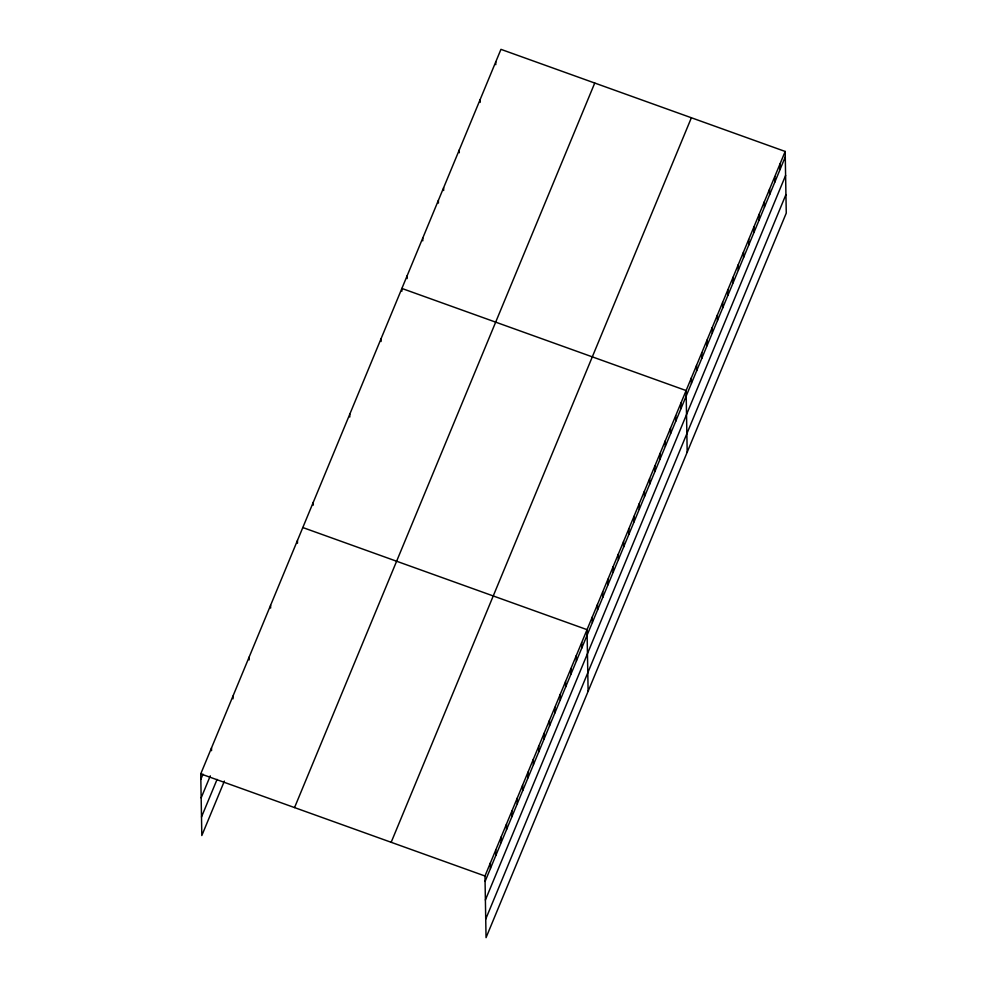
<?xml version="1.0" encoding="UTF-8"?>
<svg xmlns="http://www.w3.org/2000/svg" width="987" height="987" viewBox="0 0 987 987"><rect width="100%" height="100%" fill="white"/><g stroke="black" fill="none" stroke-linecap="round" stroke-linejoin="round"><path stroke-width="1.48" d="M224.382 781.087L201.817 835.545L200.743 773.882L500.952 49.35L785.183 151.455L786.257 213.118L486.048 937.65L484.975 876L785.183 151.455M200.842 779.335L202.989 774.141M201.163 797.878L210.293 775.844M201.496 816.989L217.078 779.397M294.545 807.576L594.742 83.044M391.173 842.293L691.381 117.761M485.073 881.44L785.27 156.908M485.394 899.996L785.603 175.452M485.727 919.107L785.936 194.562M302.812 527.539L587.043 629.657L588.116 691.307M200.743 773.882L484.975 876M779.964 164.039L780.063 169.493M774.746 176.624L774.844 182.077M769.539 189.208L769.638 194.661M764.32 201.792L764.419 207.245M759.114 214.376L759.2 219.83M753.895 226.961L753.994 232.414M748.677 239.545L748.775 244.998M743.47 252.129L743.556 257.582M738.251 264.713L738.35 270.167M733.033 277.298L733.131 282.751M727.826 289.882L727.925 295.335M722.607 302.466L722.706 307.919M717.401 315.05L717.487 320.504M712.182 327.635L712.281 333.088M706.963 340.219L707.062 345.672M701.757 352.803L701.843 358.256M696.538 365.387L696.637 370.841M691.319 377.972L691.418 383.425M687.186 452.219L686.113 390.556L401.882 288.451L401.931 291.165M680.894 403.14L680.993 408.593M675.688 415.724L675.774 421.178M670.469 428.309L670.568 433.762M665.25 440.893L665.349 446.346M660.044 453.477L660.13 458.93M654.825 466.061L654.924 471.502M649.606 478.646L649.705 484.086M644.4 491.23L644.499 496.671M639.181 503.814L639.28 509.255M633.975 516.398L634.061 521.839M628.756 528.983L628.855 534.423M623.537 541.567L623.636 547.008M618.331 554.151L618.417 559.592M613.112 566.735L613.211 572.176M607.893 579.32L607.992 584.76M602.687 591.904L602.786 597.345M597.468 604.488L597.567 609.929M592.262 617.072L592.348 622.513M581.676 642.623L581.762 648.064M576.297 655.578L576.396 661.031M570.93 668.544L571.017 673.998M565.551 681.511L565.65 686.964M560.184 694.478L560.283 699.931M554.805 707.445L554.904 712.898M549.438 720.411L549.537 725.852M544.071 733.378L544.158 738.819M538.692 746.345L538.791 751.786M533.325 759.311L533.412 764.752M527.946 772.266L528.045 777.719M522.579 785.233L522.678 790.686M517.2 798.199L517.299 803.652M511.834 811.166L511.932 816.619M495.733 61.934L495.782 64.661M506.467 824.133L506.553 829.586M501.088 837.099L501.186 842.54M495.721 850.066L495.807 855.507M480.089 99.687L480.138 102.414M490.342 863.033L490.44 868.474M459.239 150.024L459.288 152.751M443.595 187.777L443.644 190.503M438.376 200.361L438.425 203.088M422.744 238.114L422.781 240.828M407.1 275.866L407.15 278.581M381.031 338.788L381.068 341.502M349.743 414.281L349.793 417.007M313.237 502.371L313.286 505.097M297.445 540.506L297.494 543.232M270.586 605.339L270.623 608.054M249.094 657.194L249.143 659.921M232.981 696.094L233.018 698.821M211.489 747.949L211.539 750.675"/></g></svg>
